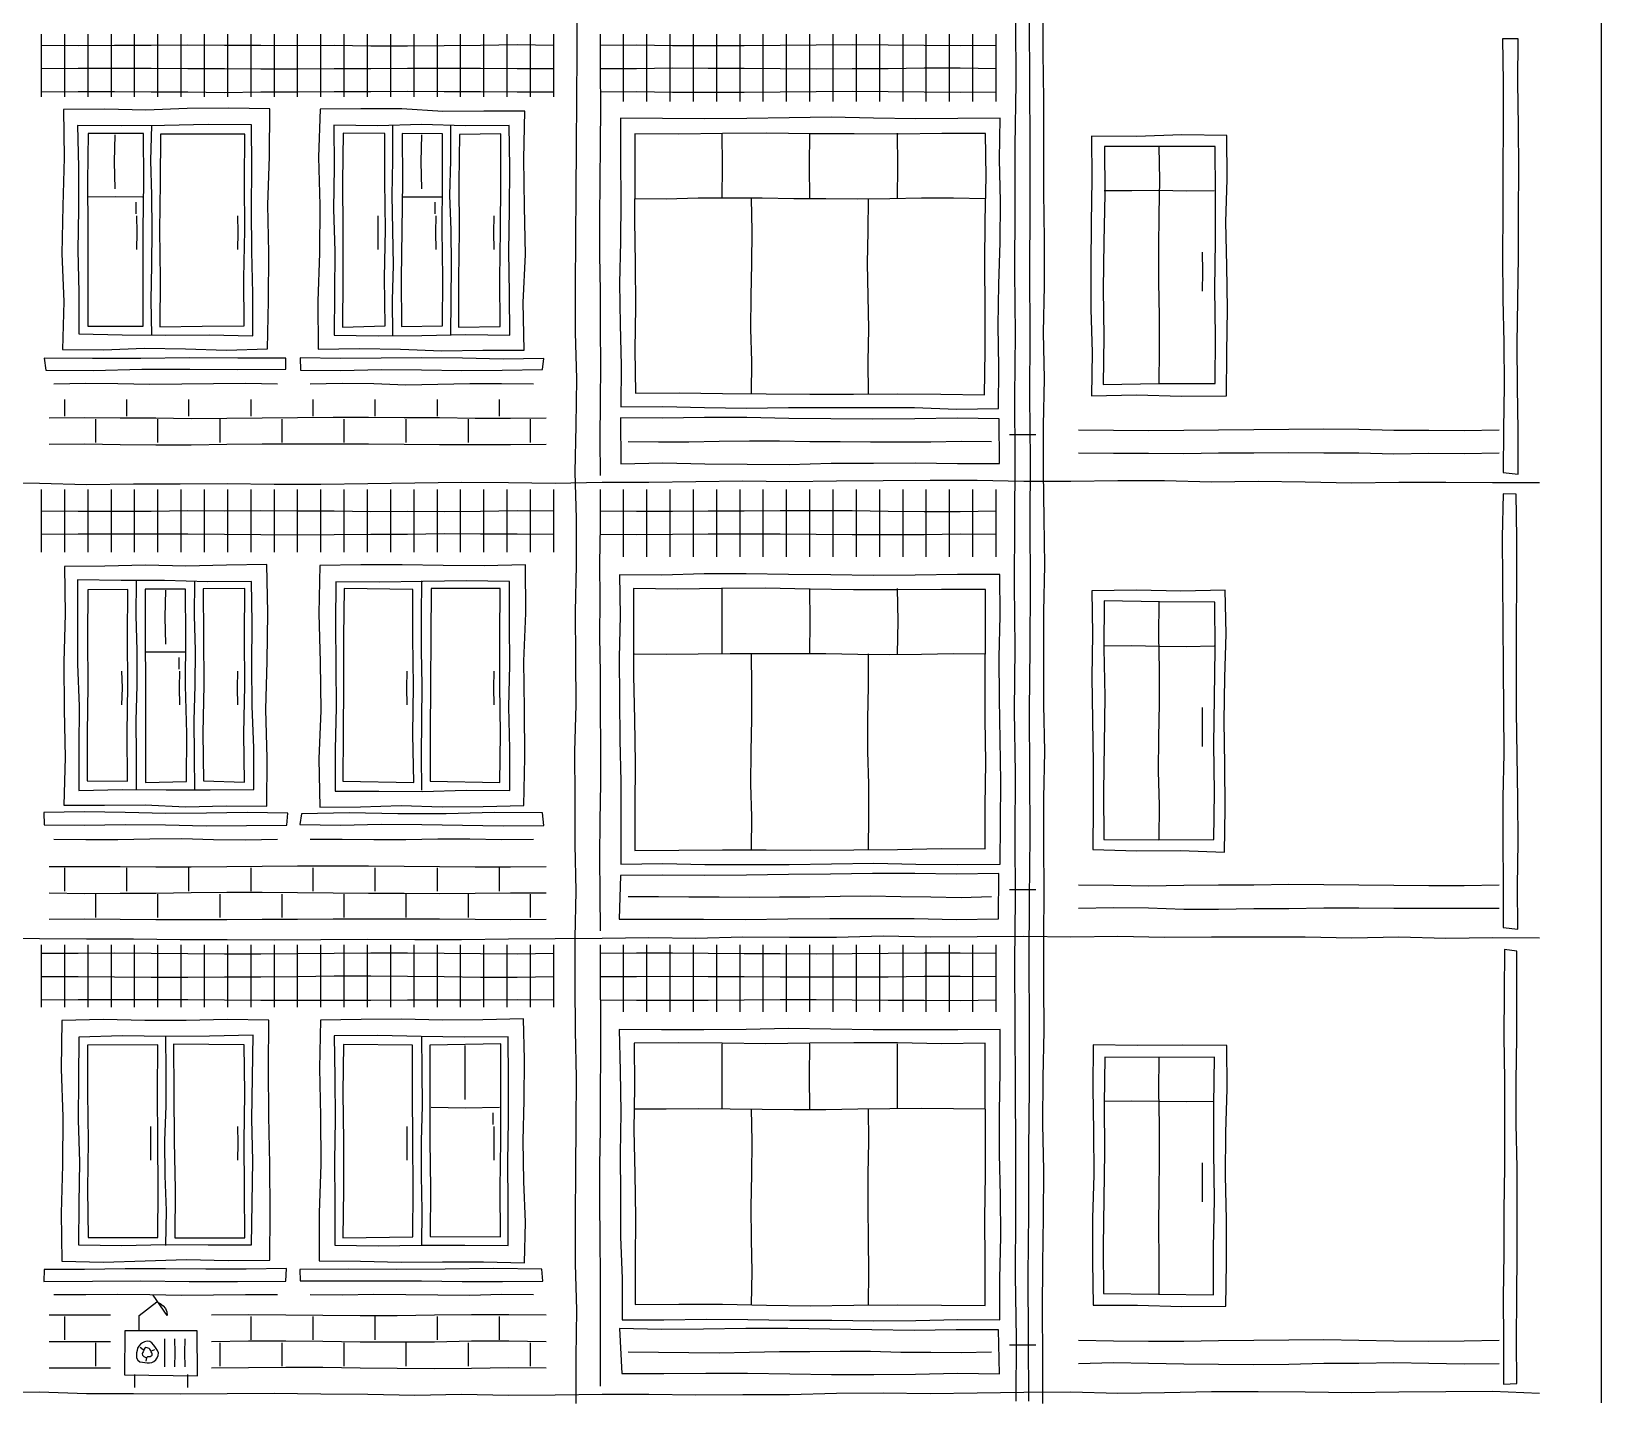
# Model space of a CAD drawing. Header units: millimetres. Extents: x 0 to 345, y 0 to 655.
# Drawn here: x 243.8 to 345, y 501.4 to 589.4 of the extents above; entities that cross this region are included whole.
import ezdxf

# ---------------------------------------------------------------- set-up
doc = ezdxf.new("R2010")
doc.units = ezdxf.units.MM
for name, color, linetype, true_color in [('01_KARKAS', 1, 'Continuous', 0xd62728), ('02_PROYOMY', 5, 'Continuous', 0x1f5fd6), ('03_BALKONY', 3, 'Continuous', 0x2ca02c), ('04_KLADKA', 32, 'Continuous', 0x8c5a2b), ('05_KONDICIONERY', 6, 'Continuous', 0xc512c5), ('06_VODOSTOK', 4, 'Continuous', 0x0f9aa0)]:
    doc.layers.add(name, color=color, linetype=linetype, true_color=true_color)

msp = doc.modelspace()

# ---------------------------------------------------------------- linework, layer by layer
at = {"layer": '01_KARKAS'}
for points in [[(278.94, 501), (278.94, 504), (278.98, 507), (278.9, 510), (278.9, 513), (278.93, 516), (278.95, 519), (278.97, 522), (278.9, 525), (278.87, 528), (278.88, 531), (278.95, 534), (278.88, 537), (278.87, 540), (278.86, 543), (278.94, 546), (278.93, 549), (278.91, 552), (278.96, 555), (278.97, 558), (278.88, 561), (278.95, 564), (278.98, 567), (278.9, 570), (278.91, 573), (278.93, 576), (278.94, 579), (278.97, 582), (278.98, 585), (279, 588), (279, 591)], [(309, 501), (309.01, 504), (308.99, 507), (309, 510), (309.05, 513), (309.07, 516), (309.01, 519), (309.02, 522), (309.09, 525), (309.08, 528), (309.07, 531), (309.1, 534), (309.07, 537), (309.07, 540), (309.13, 543), (309.06, 546), (309.06, 549), (309.07, 552), (309.13, 555), (309.1, 558), (309.05, 561), (309.05, 564), (309.11, 567), (309.04, 570), (309.12, 573), (309.11, 576), (309.07, 579), (309.07, 582), (309.08, 585), (309.03, 588), (309.02, 591)], [(345, 501.04), (345, 504.06), (345, 507.08), (345, 510.09), (345, 513.11), (345, 516.13), (345, 519.15), (345, 522.17), (345, 525.19), (345, 528.21), (345, 531.23), (345, 534.25), (345, 537.26), (345, 540.28), (345, 543.3), (345, 546.32), (345, 549.34), (345, 552.36), (345, 555.38), (345, 558.4), (345, 561.42), (345, 564.43), (345, 567.45), (345, 570.47), (345, 573.49), (345, 576.51), (345, 579.53), (345, 582.55), (345, 585.57), (345, 588.58), (345, 591.6)], [(241.37, 560.31), (244.38, 560.29), (247.4, 560.21), (250.42, 560.24), (253.44, 560.25), (256.46, 560.26), (259.48, 560.23), (262.5, 560.22), (265.52, 560.26), (268.54, 560.31), (271.56, 560.34), (274.58, 560.32), (277.6, 560.28), (280.62, 560.36), (283.63, 560.35), (286.65, 560.4), (289.67, 560.43), (292.69, 560.4), (295.71, 560.44), (298.73, 560.45), (301.75, 560.47), (304.77, 560.47), (307.79, 560.41), (310.81, 560.41), (313.83, 560.45), (316.85, 560.45), (319.87, 560.38), (322.88, 560.42), (325.9, 560.37), (328.92, 560.31), (331.94, 560.36), (334.96, 560.34), (337.98, 560.32), (341, 560.33)], [(241.37, 530.97), (244.38, 530.96), (247.4, 530.94), (250.42, 530.94), (253.44, 530.89), (256.46, 530.88), (259.48, 530.87), (262.5, 530.89), (265.52, 530.92), (268.54, 530.89), (271.56, 530.89), (274.58, 530.94), (277.6, 530.95), (280.62, 530.97), (283.63, 531.02), (286.65, 530.98), (289.67, 531.05), (292.69, 531.04), (295.71, 531.04), (298.73, 531.12), (301.75, 531.07), (304.77, 531.09), (307.79, 531.11), (310.81, 531.06), (313.83, 531.1), (316.85, 531.04), (319.87, 531.06), (322.88, 531.06), (325.9, 531.05), (328.92, 531), (331.94, 531.06), (334.96, 530.98), (337.98, 531.01), (341, 531)], [(241.37, 501.71), (244.38, 501.74), (247.4, 501.64), (250.42, 501.65), (253.44, 501.63), (256.46, 501.65), (259.48, 501.67), (262.5, 501.61), (265.52, 501.6), (268.54, 501.54), (271.56, 501.6), (274.58, 501.54), (277.6, 501.55), (280.62, 501.59), (283.63, 501.59), (286.65, 501.55), (289.67, 501.57), (292.69, 501.57), (295.71, 501.67), (298.73, 501.69), (301.75, 501.65), (304.77, 501.69), (307.79, 501.73), (310.81, 501.75), (313.83, 501.67), (316.85, 501.7), (319.87, 501.77), (322.88, 501.78), (325.9, 501.74), (328.92, 501.71), (331.94, 501.74), (334.96, 501.76), (337.98, 501.79), (341, 501.67)]]:
    msp.add_lwpolyline(points, dxfattribs=at)
at = {"layer": '02_PROYOMY'}
for points in [[(245.92, 584.35), (245.95, 581.25), (245.88, 578.16), (245.82, 575.07), (245.93, 571.98), (245.85, 568.89)], [(259.21, 584.41), (256.55, 584.44), (253.89, 584.43), (251.23, 584.31), (248.58, 584.38), (245.92, 584.35)], [(259.05, 568.93), (259.13, 572.03), (259.14, 575.12), (259.08, 578.22), (259.19, 581.32), (259.21, 584.41)], [(262.45, 584.37), (262.35, 581.28), (262.42, 578.19), (262.4, 575.1), (262.3, 572.01), (262.33, 568.92)], [(275.63, 584.26), (272.99, 584.26), (270.36, 584.23), (267.72, 584.39), (265.08, 584.39), (262.45, 584.37)], [(275.59, 568.85), (275.53, 571.93), (275.68, 575.01), (275.62, 578.09), (275.57, 581.17), (275.63, 584.26)], [(258.03, 583.36), (255.23, 583.39), (252.43, 583.32), (249.63, 583.31), (246.83, 583.32)], [(246.83, 583.32), (246.88, 580.64), (246.88, 577.95), (246.84, 575.27), (246.9, 572.59), (246.9, 569.9)], [(247.5, 582.81), (247.47, 579.71), (247.49, 576.61), (247.49, 573.51), (247.48, 570.41)], [(251.08, 582.82), (247.5, 582.81)], [(249.25, 579.24), (249.21, 580.99), (249.25, 582.73)], [(251.05, 570.39), (251.06, 573.5), (251.05, 576.61), (251.1, 579.72), (251.08, 582.82)], [(251.6, 569.83), (251.56, 572.08), (251.61, 574.33), (251.63, 576.58), (251.61, 578.83), (251.54, 581.08), (251.6, 583.33)], [(252.16, 582.77), (252.14, 579.66), (252.11, 576.56), (252.15, 573.46), (252.12, 570.35)], [(257.59, 582.76), (254.88, 582.76), (252.16, 582.77)], [(257.56, 570.42), (257.53, 573.5), (257.59, 576.59), (257.57, 579.67), (257.59, 582.76)], [(258.12, 569.78), (258.11, 572.5), (258.05, 575.21), (258.03, 577.93), (258.06, 580.65), (258.03, 583.36)], [(263.34, 583.35), (263.36, 580.64), (263.32, 577.94), (263.39, 575.23), (263.37, 572.52), (263.35, 569.81)], [(274.62, 583.33), (271.8, 583.3), (268.98, 583.4), (266.16, 583.31), (263.34, 583.35)], [(263.93, 582.83), (263.88, 579.7), (263.92, 576.58), (263.91, 573.45), (263.89, 570.33)], [(266.62, 582.82), (263.93, 582.83)], [(266.64, 570.42), (266.6, 573.52), (266.65, 576.62), (266.61, 579.72), (266.62, 582.82)], [(267.13, 569.83), (267.12, 572.08), (267.18, 574.33), (267.13, 576.58), (267.08, 578.83), (267.14, 581.08), (267.13, 583.33)], [(267.74, 582.82), (267.75, 579.71), (267.72, 576.59), (267.67, 573.48), (267.69, 570.37)], [(270.33, 582.78), (267.74, 582.82)], [(269, 579.24), (268.96, 580.99), (269, 582.73)], [(270.33, 570.43), (270.36, 573.52), (270.31, 576.61), (270.33, 579.69), (270.33, 582.78)], [(270.87, 569.83), (270.9, 572.08), (270.92, 574.33), (270.88, 576.58), (270.8, 578.83), (270.86, 581.08), (270.87, 583.33)], [(271.43, 582.75), (271.39, 579.65), (271.41, 576.55), (271.36, 573.44), (271.36, 570.34)], [(274.08, 582.78), (271.43, 582.75)], [(274.04, 570.37), (274.03, 573.47), (274.07, 576.57), (274.1, 579.68), (274.08, 582.78)], [(274.67, 569.81), (274.64, 572.51), (274.61, 575.22), (274.65, 577.92), (274.66, 580.62), (274.62, 583.33)], [(247.5, 578.74), (249.25, 578.76), (251, 578.74)], [(267.73, 578.74), (270.27, 578.74)], [(250.6, 577.64), (250.6, 578.39)], [(269.87, 577.64), (269.87, 578.39)], [(250.65, 575.34), (250.67, 576.43), (250.65, 577.51)], [(257.15, 575.34), (257.16, 576.43), (257.15, 577.51)], [(266.18, 575.34), (266.19, 576.43), (266.18, 577.51)], [(269.92, 575.34), (269.9, 576.43), (269.92, 577.51)], [(273.65, 575.34), (273.64, 576.43), (273.65, 577.51)], [(246.9, 569.9), (249.7, 569.85), (252.51, 569.82), (255.31, 569.84), (258.12, 569.78)], [(247.48, 570.41), (251.05, 570.39)], [(252.12, 570.35), (254.84, 570.41), (257.56, 570.42)], [(263.35, 569.81), (266.18, 569.78), (269.01, 569.8), (271.84, 569.86), (274.67, 569.81)], [(263.89, 570.33), (266.64, 570.42)], [(267.69, 570.37), (270.33, 570.43)], [(271.36, 570.34), (274.04, 570.37)], [(245.85, 568.89), (248.49, 568.88), (251.13, 568.99), (253.77, 568.94), (256.41, 568.86), (259.05, 568.93)], [(262.33, 568.92), (264.98, 568.96), (267.63, 568.92), (270.28, 568.81), (272.94, 568.86), (275.59, 568.85)], [(260.25, 568.33), (257.14, 568.34), (254.02, 568.36), (250.9, 568.31), (247.78, 568.31), (244.67, 568.34)], [(244.67, 568.34), (244.77, 567.57)], [(244.77, 567.57), (247.86, 567.54), (250.96, 567.62), (254.05, 567.64), (257.14, 567.6), (260.24, 567.64)], [(260.24, 567.64), (260.25, 568.33)], [(276.86, 568.31), (274.24, 568.28), (271.63, 568.33), (269.01, 568.36), (266.39, 568.34), (263.77, 568.31), (261.16, 568.36)], [(261.16, 568.36), (261.18, 567.56)], [(261.18, 567.56), (263.78, 567.55), (266.38, 567.61), (268.98, 567.59), (271.58, 567.55), (274.18, 567.57), (276.78, 567.6)], [(276.78, 567.6), (276.86, 568.31)], [(245.3, 566.68), (247.36, 566.73), (249.41, 566.7), (251.47, 566.67), (253.53, 566.68), (255.59, 566.7), (257.64, 566.72), (259.7, 566.68)], [(261.8, 566.68), (263.86, 566.72), (265.91, 566.71), (267.97, 566.63), (270.03, 566.66), (272.09, 566.7), (274.14, 566.71), (276.2, 566.68)], [(245.98, 554.92), (246.03, 551.84), (245.93, 548.77), (245.95, 545.69), (246.03, 542.62), (245.94, 539.54)], [(259.02, 555.05), (256.41, 555.01), (253.8, 554.93), (251.2, 555), (248.59, 554.94), (245.98, 554.92)], [(259.01, 539.47), (259.04, 542.58), (258.96, 545.7), (259.04, 548.81), (259.09, 551.93), (259.02, 555.05)], [(262.43, 554.99), (262.37, 551.88), (262.45, 548.76), (262.49, 545.64), (262.37, 542.53), (262.42, 539.41)], [(275.67, 555.02), (273.02, 554.97), (270.38, 554.99), (267.73, 555.03), (265.08, 555.02), (262.43, 554.99)], [(275.58, 539.52), (275.64, 542.62), (275.62, 545.72), (275.58, 548.82), (275.69, 551.92), (275.67, 555.02)], [(246.83, 554.05), (246.82, 551.34), (246.82, 548.63), (246.93, 545.92), (246.9, 543.21), (246.9, 540.49)], [(258.02, 553.95), (255.22, 553.93), (252.43, 554.02), (249.63, 554.02), (246.83, 554.05)], [(247.49, 553.42), (247.46, 550.34), (247.48, 547.26), (247.44, 544.18), (247.44, 541.11)], [(250.06, 553.43), (247.49, 553.42)], [(250.03, 541.08), (250.02, 544.17), (250.07, 547.26), (250.04, 550.34), (250.06, 553.43)], [(250.63, 540.5), (250.61, 542.75), (250.6, 545), (250.66, 547.25), (250.67, 549.5), (250.59, 551.75), (250.63, 554)], [(251.18, 553.45), (251.17, 550.34), (251.2, 547.22), (251.21, 544.11), (251.21, 541)], [(253.78, 553.46), (251.18, 553.45)], [(252.5, 549.91), (252.46, 551.65), (252.5, 553.4)], [(253.84, 541.06), (253.87, 544.16), (253.78, 547.26), (253.8, 550.36), (253.78, 553.46)], [(254.37, 540.5), (254.35, 542.75), (254.33, 545), (254.41, 547.25), (254.42, 549.5), (254.36, 551.75), (254.37, 554)], [(254.92, 553.48), (254.94, 550.38), (254.95, 547.29), (254.9, 544.19), (254.94, 541.1)], [(257.59, 553.5), (254.92, 553.48)], [(257.57, 541.02), (257.53, 544.14), (257.6, 547.26), (257.58, 550.38), (257.59, 553.5)], [(258.18, 540.56), (258.17, 543.23), (258.08, 545.91), (258.06, 548.59), (258.07, 551.27), (258.02, 553.95)], [(263.47, 553.94), (263.44, 551.24), (263.46, 548.54), (263.49, 545.84), (263.41, 543.14), (263.41, 540.44)], [(274.64, 553.95), (271.85, 553.99), (269.06, 553.96), (266.26, 553.9), (263.47, 553.94)], [(264, 553.49), (263.96, 550.39), (263.96, 547.29), (263.94, 544.18), (263.92, 541.08)], [(268.42, 553.44), (264, 553.49)], [(268.48, 541.01), (268.43, 544.11), (268.46, 547.22), (268.42, 550.33), (268.42, 553.44)], [(269, 540.5), (268.99, 542.75), (269.01, 545), (269.03, 547.25), (268.98, 549.5), (268.99, 551.75), (269, 554)], [(269.6, 553.49), (269.59, 550.39), (269.56, 547.29), (269.53, 544.19), (269.53, 541.09)], [(274.04, 553.51), (269.6, 553.49)], [(274.03, 541.01), (274.06, 544.13), (274.03, 547.26), (274.03, 550.38), (274.04, 553.51)], [(274.68, 540.49), (274.68, 543.18), (274.61, 545.88), (274.68, 548.57), (274.65, 551.26), (274.64, 553.95)], [(251.23, 549.41), (253.77, 549.41)], [(253.37, 548.31), (253.37, 549.06)], [(249.68, 546.01), (249.71, 547.1), (249.68, 548.18)], [(253.42, 546.01), (253.38, 547.1), (253.42, 548.18)], [(257.15, 546.01), (257.13, 547.1), (257.15, 548.18)], [(268.05, 546.01), (268.04, 547.1), (268.05, 548.18)], [(273.65, 546.01), (273.64, 547.1), (273.65, 548.18)], [(246.9, 540.49), (249.72, 540.55), (252.54, 540.52), (255.36, 540.54), (258.18, 540.56)], [(247.44, 541.11), (250.03, 541.08)], [(251.21, 541), (253.84, 541.06)], [(254.94, 541.1), (257.57, 541.02)], [(263.41, 540.44), (266.23, 540.45), (269.04, 540.42), (271.86, 540.5), (274.68, 540.49)], [(263.92, 541.08), (268.48, 541.01)], [(269.53, 541.09), (274.03, 541.01)], [(245.94, 539.54), (248.55, 539.55), (251.17, 539.56), (253.78, 539.44), (256.39, 539.51), (259.01, 539.47)], [(262.42, 539.41), (265.05, 539.43), (267.68, 539.53), (270.32, 539.43), (272.95, 539.46), (275.58, 539.52)], [(260.36, 539.03), (257.74, 539.06), (255.12, 539.02), (252.5, 539), (249.88, 539.06), (247.26, 539.11), (244.64, 539.06)], [(244.64, 539.06), (244.67, 538.27)], [(244.67, 538.27), (247.28, 538.26), (249.88, 538.29), (252.49, 538.27), (255.1, 538.21), (257.7, 538.23), (260.31, 538.25)], [(260.31, 538.25), (260.36, 539.03)], [(261.25, 538.99), (261.15, 538.3)], [(261.15, 538.3), (263.77, 538.25), (266.39, 538.31), (269, 538.3), (271.62, 538.25), (274.23, 538.21), (276.85, 538.23)], [(276.77, 539.05), (273.67, 539.08), (270.56, 538.99), (267.46, 538.99), (264.35, 539.04), (261.25, 538.99)], [(276.85, 538.23), (276.77, 539.05)], [(245.3, 537.35), (247.36, 537.34), (249.41, 537.33), (251.47, 537.38), (253.53, 537.4), (255.59, 537.33), (257.64, 537.31), (259.7, 537.35)], [(261.8, 537.35), (263.86, 537.36), (265.91, 537.32), (267.97, 537.34), (270.03, 537.37), (272.09, 537.38), (274.14, 537.34), (276.2, 537.35)], [(245.82, 525.66), (245.77, 522.56), (245.88, 519.46), (245.85, 516.36), (245.76, 513.26), (245.82, 510.16)], [(259.14, 525.69), (256.47, 525.74), (253.81, 525.67), (251.15, 525.67), (248.49, 525.73), (245.82, 525.66)], [(259.2, 510.24), (259.23, 513.33), (259.21, 516.42), (259.14, 519.51), (259.12, 522.6), (259.14, 525.69)], [(262.48, 525.7), (262.41, 522.6), (262.47, 519.5), (262.49, 516.39), (262.39, 513.29), (262.39, 510.19)], [(275.55, 525.77), (272.94, 525.72), (270.32, 525.69), (267.71, 525.75), (265.1, 525.73), (262.48, 525.7)], [(275.62, 510.06), (275.68, 512.68), (275.58, 515.3), (275.52, 517.91), (275.59, 520.53), (275.61, 523.15), (275.55, 525.77)], [(246.9, 524.59), (246.88, 521.92), (246.86, 519.24), (246.95, 516.56), (246.91, 513.89), (246.89, 511.21)], [(258.13, 524.73), (255.33, 524.67), (252.52, 524.64), (249.71, 524.68), (246.9, 524.59)], [(247.47, 524.09), (247.47, 520.99), (247.51, 517.9), (247.46, 514.8), (247.5, 511.7)], [(251.99, 524.11), (247.47, 524.09)], [(252, 511.7), (252.01, 514.8), (251.99, 517.91), (251.98, 521.01), (251.99, 524.11)], [(252.5, 511.17), (252.55, 513.42), (252.47, 515.67), (252.45, 517.92), (252.53, 520.17), (252.53, 522.42), (252.5, 524.67)], [(257.56, 524.1), (253, 524.14)], [(253, 524.14), (253.02, 521.02), (253.05, 517.9), (253.11, 514.79), (253.1, 511.67)], [(257.59, 511.66), (257.57, 514.77), (257.55, 517.88), (257.6, 520.99), (257.56, 524.1)], [(258.03, 511.21), (258.07, 513.92), (258.12, 516.62), (258.04, 519.32), (258.1, 522.03), (258.13, 524.73)], [(274.56, 524.62), (271.76, 524.6), (268.96, 524.65), (266.16, 524.71), (263.36, 524.69)], [(263.36, 524.69), (263.4, 521.99), (263.42, 519.29), (263.37, 516.6), (263.4, 513.9), (263.4, 511.2)], [(263.96, 524.13), (263.92, 521.02), (263.96, 517.9), (263.95, 514.78), (263.92, 511.67)], [(268.41, 524.08), (263.96, 524.13)], [(268.42, 511.73), (268.45, 514.82), (268.43, 517.91), (268.4, 521), (268.41, 524.08)], [(269, 511.17), (269.03, 513.42), (268.97, 515.67), (268.98, 517.92), (269.04, 520.17), (269.02, 522.42), (269, 524.67)], [(274.08, 524.17), (269.51, 524.09)], [(269.51, 524.09), (269.52, 521), (269.51, 517.92), (269.57, 514.84), (269.54, 511.76)], [(271.8, 520.58), (271.79, 522.32), (271.8, 524.07)], [(274.06, 511.73), (274.04, 514.84), (274.09, 517.95), (274.09, 521.06), (274.08, 524.17)], [(274.57, 511.18), (274.56, 513.87), (274.54, 516.55), (274.58, 519.24), (274.58, 521.93), (274.56, 524.62)], [(269.6, 520.08), (271.8, 520.04), (274, 520.08)], [(273.6, 518.98), (273.6, 519.73)], [(251.55, 516.68), (251.55, 517.76), (251.55, 518.85)], [(257.15, 516.68), (257.18, 517.76), (257.15, 518.85)], [(268.05, 516.68), (268.06, 517.76), (268.05, 518.85)], [(273.65, 516.68), (273.66, 517.76), (273.65, 518.85)], [(246.89, 511.21), (249.67, 511.18), (252.46, 511.24), (255.24, 511.22), (258.03, 511.21)], [(247.5, 511.7), (252, 511.7)], [(253.1, 511.67), (257.59, 511.66)], [(263.4, 511.2), (266.19, 511.16), (268.99, 511.2), (271.78, 511.19), (274.57, 511.18)], [(263.92, 511.67), (268.42, 511.73)], [(269.54, 511.76), (274.06, 511.73)], [(245.82, 510.16), (248.5, 510.11), (251.18, 510.19), (253.85, 510.28), (256.53, 510.2), (259.2, 510.24)], [(262.39, 510.19), (265.04, 510.17), (267.68, 510.11), (270.33, 510.12), (272.98, 510.13), (275.62, 510.06)], [(244.67, 509.64), (244.66, 508.85)], [(244.66, 508.85), (247.78, 508.87), (250.89, 508.9), (254.01, 508.86), (257.12, 508.86), (260.23, 508.88)], [(260.28, 509.69), (257.68, 509.65), (255.08, 509.66), (252.48, 509.68), (249.88, 509.67), (247.27, 509.63), (244.67, 509.64)], [(260.23, 508.88), (260.28, 509.69)], [(276.74, 509.66), (273.62, 509.7), (270.5, 509.65), (267.39, 509.62), (264.27, 509.65), (261.15, 509.63)], [(261.15, 509.63), (261.17, 508.91)], [(261.17, 508.91), (263.78, 508.9), (266.38, 508.91), (268.98, 508.9), (271.59, 508.85), (274.19, 508.86), (276.8, 508.87)], [(276.8, 508.87), (276.74, 509.66)], [(245.3, 508.02), (247.36, 508.03), (249.41, 508.05), (251.47, 508.02), (253.53, 507.98), (255.59, 507.99), (257.64, 508.02), (259.7, 508.02)], [(261.8, 508.02), (263.86, 508), (265.91, 508.05), (267.97, 508.03), (270.03, 508), (272.09, 507.98), (274.14, 508.04), (276.2, 508.02)]]:
    msp.add_lwpolyline(points, dxfattribs=at)
at = {"layer": '03_BALKONY'}
for points in [[(338.62, 588.9), (338.65, 586.11), (338.65, 583.31), (338.64, 580.52), (338.63, 577.73), (338.61, 574.93), (338.64, 572.14), (338.7, 569.35), (338.72, 566.55), (338.68, 563.76), (338.67, 560.97)], [(339.63, 588.9), (338.62, 588.9)], [(339.62, 560.87), (339.63, 563.67), (339.59, 566.47), (339.57, 569.28), (339.61, 572.08), (339.65, 574.88), (339.65, 577.69), (339.66, 580.49), (339.64, 583.29), (339.6, 586.1), (339.63, 588.9)], [(281.79, 583.8), (281.79, 581.14), (281.83, 578.48), (281.79, 575.83), (281.73, 573.17), (281.77, 570.51), (281.84, 567.86), (281.81, 565.2)], [(306.25, 583.8), (303.54, 583.77), (300.82, 583.75), (298.1, 583.8), (295.38, 583.86), (292.66, 583.83), (289.94, 583.77), (287.23, 583.75), (284.51, 583.77), (281.79, 583.8)], [(306.15, 565.09), (306.18, 567.76), (306.13, 570.44), (306.18, 573.11), (306.25, 575.78), (306.27, 578.45), (306.22, 581.13), (306.25, 583.8)], [(282.73, 582.78), (282.73, 580), (282.7, 577.22), (282.75, 574.43), (282.76, 571.65), (282.73, 568.87), (282.76, 566.09)], [(305.32, 582.81), (302.5, 582.82), (299.68, 582.77), (296.85, 582.79), (294.03, 582.78), (291.2, 582.83), (288.38, 582.82), (285.56, 582.76), (282.73, 582.78)], [(288.35, 578.63), (288.37, 580.73), (288.35, 582.83)], [(294, 578.63), (293.98, 580.73), (294, 582.83)], [(299.65, 578.63), (299.66, 580.73), (299.65, 582.83)], [(305.24, 565.98), (305.28, 568.78), (305.3, 571.59), (305.26, 574.39), (305.28, 577.2), (305.35, 580.01), (305.32, 582.81)], [(312.13, 582.63), (312.16, 579.85), (312.12, 577.06), (312.1, 574.28), (312.1, 571.49), (312.19, 568.71), (312.13, 565.92)], [(320.86, 582.68), (317.95, 582.72), (315.04, 582.61), (312.13, 582.63)], [(320.83, 565.91), (320.86, 568.7), (320.9, 571.5), (320.85, 574.29), (320.79, 577.09), (320.88, 579.88), (320.86, 582.68)], [(312.98, 581.97), (313, 578.9), (312.94, 575.84), (312.9, 572.78), (312.93, 569.71), (312.89, 566.65)], [(320.1, 581.97), (316.54, 581.98), (312.98, 581.97)], [(316.5, 566.68), (316.52, 568.87), (316.51, 571.05), (316.48, 573.24), (316.48, 575.43), (316.5, 577.61), (316.54, 579.8), (316.5, 581.98)], [(320.1, 566.71), (320.12, 569.76), (320.08, 572.81), (320.12, 575.87), (320.12, 578.92), (320.1, 581.97)], [(282.7, 578.63), (284.75, 578.61), (286.81, 578.67), (288.86, 578.67), (290.92, 578.67), (292.97, 578.62), (295.03, 578.62), (297.08, 578.6), (299.14, 578.62), (301.19, 578.66), (303.25, 578.67), (305.3, 578.63)], [(290.23, 566.03), (290.25, 568.13), (290.2, 570.23), (290.21, 572.33), (290.26, 574.43), (290.27, 576.53), (290.23, 578.63)], [(297.77, 566.03), (297.76, 568.13), (297.8, 570.23), (297.76, 572.33), (297.72, 574.43), (297.76, 576.53), (297.77, 578.63)], [(312.95, 579.13), (314.73, 579.14), (316.5, 579.17), (318.27, 579.12), (320.05, 579.13)], [(319.3, 572.65), (319.31, 573.91), (319.3, 575.17)], [(312.89, 566.65), (316.49, 566.71), (320.1, 566.71)], [(282.76, 566.09), (285.57, 566.1), (288.38, 566.06), (291.19, 566.04), (294, 566.02), (296.81, 566.02), (299.62, 566.03), (302.43, 566.01), (305.24, 565.98)], [(312.13, 565.92), (315.03, 565.97), (317.93, 565.89), (320.83, 565.91)], [(306.2, 564.43), (303.48, 564.48), (300.77, 564.43), (298.06, 564.41), (295.35, 564.42), (292.64, 564.45), (289.93, 564.52), (287.22, 564.52), (284.51, 564.48), (281.8, 564.5)], [(281.8, 564.5), (281.82, 561.54)], [(281.81, 565.2), (284.52, 565.22), (287.22, 565.16), (289.92, 565.12), (292.63, 565.15), (295.33, 565.15), (298.04, 565.17), (300.74, 565.15), (303.45, 565.05), (306.15, 565.09)], [(306.22, 561.56), (306.2, 564.43)], [(311.3, 563.73), (313.56, 563.71), (315.82, 563.67), (318.08, 563.7), (320.33, 563.73), (322.59, 563.74), (324.85, 563.77), (327.11, 563.78), (329.37, 563.76), (331.62, 563.71), (333.88, 563.71), (336.14, 563.67), (338.4, 563.73)], [(282.3, 562.98), (284.25, 562.95), (286.2, 562.95), (288.15, 562.99), (290.1, 563.01), (292.05, 563.01), (294, 562.98), (295.95, 562.98), (297.9, 562.95), (299.85, 562.94), (301.8, 562.95), (303.75, 563), (305.7, 562.98)], [(281.82, 561.54), (284.53, 561.59), (287.24, 561.53), (289.95, 561.52), (292.67, 561.49), (295.38, 561.58), (298.09, 561.58), (300.8, 561.6), (303.51, 561.56), (306.22, 561.56)], [(311.3, 562.23), (313.56, 562.22), (315.82, 562.21), (318.08, 562.19), (320.33, 562.25), (322.59, 562.25), (324.85, 562.26), (327.11, 562.25), (329.37, 562.25), (331.62, 562.18), (333.88, 562.21), (336.14, 562.19), (338.4, 562.23)], [(338.67, 560.97), (339.62, 560.87)], [(338.65, 559.6), (338.6, 556.81), (338.62, 554.01), (338.64, 551.22), (338.67, 548.43), (338.69, 545.63), (338.7, 542.84), (338.64, 540.05), (338.64, 537.25), (338.66, 534.46), (338.67, 531.67)], [(339.49, 559.57), (338.65, 559.6)], [(339.6, 531.55), (339.58, 534.35), (339.63, 537.16), (339.61, 539.96), (339.57, 542.76), (339.52, 545.56), (339.51, 548.36), (339.51, 551.16), (339.55, 553.96), (339.54, 556.76), (339.49, 559.57)], [(281.74, 554.39), (281.77, 551.73), (281.72, 549.06), (281.73, 546.4), (281.75, 543.74), (281.82, 541.07), (281.81, 538.41), (281.81, 535.75)], [(306.23, 554.4), (303.51, 554.4), (300.79, 554.36), (298.07, 554.33), (295.35, 554.38), (292.62, 554.4), (289.9, 554.44), (287.18, 554.44), (284.46, 554.35), (281.74, 554.39)], [(306.25, 535.74), (306.28, 538.41), (306.29, 541.07), (306.25, 543.74), (306.22, 546.4), (306.19, 549.07), (306.25, 551.73), (306.23, 554.4)], [(282.64, 553.49), (282.64, 550.68), (282.63, 547.87), (282.71, 545.06), (282.74, 542.25), (282.72, 539.44), (282.73, 536.63)], [(305.31, 553.43), (302.47, 553.44), (299.64, 553.42), (296.81, 553.42), (293.97, 553.45), (291.14, 553.52), (288.31, 553.5), (285.47, 553.46), (282.64, 553.49)], [(288.35, 549.3), (288.35, 551.4), (288.35, 553.5)], [(294, 549.3), (294.02, 551.4), (294, 553.5)], [(299.65, 549.3), (299.68, 551.4), (299.65, 553.5)], [(305.3, 536.73), (305.29, 539.51), (305.33, 542.3), (305.28, 545.08), (305.28, 547.87), (305.32, 550.65), (305.31, 553.43)], [(312.17, 553.34), (312.2, 550.56), (312.16, 547.79), (312.2, 545.01), (312.24, 542.24), (312.24, 539.46), (312.23, 536.68)], [(320.75, 553.39), (317.89, 553.32), (315.03, 553.39), (312.17, 553.34)], [(320.7, 536.52), (320.76, 539.33), (320.73, 542.14), (320.69, 544.95), (320.74, 547.77), (320.81, 550.58), (320.75, 553.39)], [(312.96, 552.71), (312.93, 549.63), (313, 546.55), (312.96, 543.47), (312.92, 540.4), (312.94, 537.32)], [(320.09, 552.61), (316.53, 552.64), (312.96, 552.71)], [(316.5, 537.35), (316.51, 539.54), (316.46, 541.72), (316.48, 543.91), (316.53, 546.09), (316.52, 548.28), (316.48, 550.46), (316.5, 552.65)], [(320.03, 537.33), (320.06, 540.39), (320.03, 543.44), (320.07, 546.5), (320.1, 549.56), (320.09, 552.61)], [(282.7, 549.3), (284.75, 549.28), (286.81, 549.3), (288.86, 549.31), (290.92, 549.32), (292.97, 549.31), (295.03, 549.31), (297.08, 549.28), (299.14, 549.25), (301.19, 549.28), (303.25, 549.32), (305.3, 549.3)], [(290.23, 536.7), (290.25, 538.8), (290.19, 540.9), (290.22, 543), (290.26, 545.1), (290.26, 547.2), (290.23, 549.3)], [(297.77, 536.7), (297.8, 538.8), (297.79, 540.9), (297.73, 543), (297.74, 545.1), (297.78, 547.2), (297.77, 549.3)], [(312.95, 549.8), (314.73, 549.83), (316.5, 549.78), (318.27, 549.76), (320.05, 549.8)], [(319.3, 543.32), (319.3, 544.58), (319.3, 545.84)], [(312.94, 537.32), (316.48, 537.3), (320.03, 537.33)], [(282.73, 536.63), (285.55, 536.64), (288.37, 536.67), (291.19, 536.67), (294.01, 536.65), (296.83, 536.66), (299.65, 536.69), (302.47, 536.76), (305.3, 536.73)], [(312.23, 536.68), (315.05, 536.6), (317.88, 536.62), (320.7, 536.52)], [(306.16, 535.13), (303.45, 535.09), (300.75, 535.13), (298.04, 535.14), (295.33, 535.1), (292.62, 535.07), (289.91, 535.03), (287.21, 535.01), (284.5, 535.04), (281.79, 535.02)], [(281.81, 535.75), (284.52, 535.78), (287.24, 535.71), (289.96, 535.72), (292.67, 535.73), (295.39, 535.76), (298.11, 535.81), (300.82, 535.75), (303.54, 535.72), (306.25, 535.74)], [(306.14, 532.23), (306.16, 535.13)], [(281.79, 535.02), (281.71, 532.19)], [(311.3, 534.4), (313.56, 534.38), (315.82, 534.34), (318.08, 534.38), (320.33, 534.42), (322.59, 534.42), (324.85, 534.45), (327.11, 534.43), (329.37, 534.41), (331.62, 534.39), (333.88, 534.37), (336.14, 534.37), (338.4, 534.4)], [(282.3, 533.65), (284.25, 533.66), (286.2, 533.63), (288.15, 533.63), (290.1, 533.61), (292.05, 533.63), (294, 533.64), (295.95, 533.67), (297.9, 533.7), (299.85, 533.66), (301.8, 533.63), (303.75, 533.6), (305.7, 533.65)], [(281.71, 532.19), (284.43, 532.2), (287.14, 532.19), (289.85, 532.18), (292.57, 532.21), (295.28, 532.25), (297.99, 532.24), (300.71, 532.25), (303.42, 532.17), (306.14, 532.23)], [(311.3, 532.9), (313.56, 532.96), (315.82, 532.92), (318.08, 532.85), (320.33, 532.84), (322.59, 532.88), (324.85, 532.89), (327.11, 532.92), (329.37, 532.93), (331.62, 532.91), (333.88, 532.91), (336.14, 532.9), (338.4, 532.9)], [(338.67, 531.67), (339.6, 531.55)], [(338.75, 530.25), (338.72, 527.45), (338.71, 524.65), (338.74, 521.85), (338.74, 519.05), (338.74, 516.25), (338.71, 513.45), (338.7, 510.65), (338.66, 507.84), (338.68, 505.04), (338.69, 502.24)], [(339.54, 530.14), (338.75, 530.25)], [(339.54, 502.28), (339.52, 505.07), (339.55, 507.86), (339.56, 510.64), (339.57, 513.43), (339.56, 516.21), (339.5, 519), (339.5, 521.78), (339.53, 524.57), (339.55, 527.35), (339.54, 530.14)], [(306.25, 525.09), (303.53, 525.06), (300.8, 525.06), (298.07, 525.08), (295.35, 525.11), (292.62, 525.16), (289.89, 525.09), (287.17, 525.08), (284.44, 525.07), (281.71, 525.1)], [(281.71, 525.1), (281.77, 522.43), (281.81, 519.75), (281.77, 517.08), (281.8, 514.4), (281.8, 511.73), (281.91, 509.05), (281.9, 506.38)], [(306.23, 506.38), (306.24, 509.05), (306.29, 511.73), (306.28, 514.4), (306.22, 517.07), (306.22, 519.75), (306.26, 522.42), (306.25, 525.09)], [(282.69, 524.22), (282.71, 521.41), (282.66, 518.61), (282.73, 515.8), (282.76, 512.99), (282.75, 510.19), (282.74, 507.38)], [(305.3, 524.2), (302.47, 524.17), (299.64, 524.24), (296.82, 524.23), (293.99, 524.21), (291.17, 524.16), (288.34, 524.2), (285.51, 524.24), (282.69, 524.22)], [(288.35, 519.97), (288.34, 522.07), (288.35, 524.17)], [(294, 519.97), (293.98, 522.07), (294, 524.17)], [(299.65, 519.97), (299.65, 522.07), (299.65, 524.17)], [(305.29, 507.31), (305.28, 510.12), (305.27, 512.94), (305.32, 515.75), (305.32, 518.57), (305.29, 521.38), (305.3, 524.2)], [(312.24, 524.11), (312.22, 521.31), (312.27, 518.52), (312.29, 515.72), (312.2, 512.93), (312.2, 510.13), (312.25, 507.33)], [(320.86, 524.05), (317.98, 524.09), (315.11, 524.07), (312.24, 524.11)], [(320.8, 507.27), (320.83, 510.07), (320.84, 512.86), (320.78, 515.66), (320.79, 518.46), (320.88, 521.26), (320.86, 524.05)], [(312.99, 523.31), (312.96, 520.27), (312.97, 517.22), (312.94, 514.18), (312.9, 511.13), (312.91, 508.09)], [(320.07, 523.3), (316.53, 523.28), (312.99, 523.31)], [(316.5, 508.02), (316.49, 510.2), (316.48, 512.39), (316.49, 514.57), (316.53, 516.76), (316.51, 518.95), (316.48, 521.13), (316.5, 523.32)], [(320, 507.99), (320.01, 511.05), (320.07, 514.12), (320.03, 517.18), (320.03, 520.24), (320.07, 523.3)], [(282.7, 519.97), (284.75, 519.99), (286.81, 520.01), (288.86, 519.99), (290.92, 519.95), (292.97, 519.93), (295.03, 519.94), (297.08, 519.98), (299.14, 520), (301.19, 520.02), (303.25, 520.01), (305.3, 519.97)], [(290.23, 507.37), (290.28, 509.47), (290.24, 511.57), (290.21, 513.67), (290.25, 515.77), (290.29, 517.87), (290.23, 519.97)], [(297.77, 507.37), (297.79, 509.47), (297.77, 511.57), (297.76, 513.67), (297.76, 515.77), (297.79, 517.87), (297.77, 519.97)], [(312.95, 520.47), (314.73, 520.49), (316.5, 520.47), (318.27, 520.46), (320.05, 520.47)], [(319.3, 513.99), (319.29, 515.25), (319.3, 516.51)], [(312.91, 508.09), (316.45, 508.05), (320, 507.99)], [(282.74, 507.38), (285.56, 507.4), (288.38, 507.39), (291.2, 507.33), (294.02, 507.3), (296.83, 507.34), (299.65, 507.36), (302.47, 507.33), (305.29, 507.31)], [(312.25, 507.33), (315.1, 507.34), (317.95, 507.25), (320.8, 507.27)], [(306.14, 505.74), (303.42, 505.74), (300.71, 505.71), (298, 505.74), (295.29, 505.79), (292.58, 505.82), (289.87, 505.82), (287.15, 505.79), (284.44, 505.77), (281.73, 505.82)], [(281.73, 505.82), (281.88, 502.94)], [(281.9, 506.38), (284.6, 506.38), (287.31, 506.43), (290.01, 506.41), (292.71, 506.37), (295.42, 506.36), (298.12, 506.33), (300.82, 506.35), (303.53, 506.4), (306.23, 506.38)], [(306.22, 502.9), (306.14, 505.74)], [(311.3, 505.07), (313.56, 505.04), (315.82, 505.02), (318.08, 505.02), (320.33, 505.06), (322.59, 505.07), (324.85, 505.09), (327.11, 505.13), (329.37, 505.07), (331.62, 505.03), (333.88, 505.02), (336.14, 505.04), (338.4, 505.07)], [(282.3, 504.32), (284.25, 504.3), (286.2, 504.29), (288.15, 504.27), (290.1, 504.3), (292.05, 504.34), (294, 504.34), (295.95, 504.36), (297.9, 504.36), (299.85, 504.31), (301.8, 504.3), (303.75, 504.29), (305.7, 504.32)], [(281.88, 502.94), (284.59, 502.94), (287.29, 502.96), (289.99, 502.96), (292.7, 502.9), (295.4, 502.87), (298.11, 502.86), (300.81, 502.88), (303.51, 502.95), (306.22, 502.9)], [(311.3, 503.57), (313.56, 503.63), (315.82, 503.59), (318.08, 503.55), (320.33, 503.53), (322.59, 503.5), (324.85, 503.54), (327.11, 503.59), (329.37, 503.59), (331.62, 503.63), (333.88, 503.6), (336.14, 503.55), (338.4, 503.57)], [(338.69, 502.24), (339.54, 502.28)]]:
    msp.add_lwpolyline(points, dxfattribs=at)
at = {"layer": '04_KLADKA'}
for points in [[(244.5, 585.18), (244.5, 589.22)], [(246, 585.18), (246, 589.22)], [(247.5, 585.18), (247.5, 589.22)], [(249, 585.18), (249, 589.22)], [(250.5, 585.18), (250.5, 589.22)], [(252, 585.18), (252, 589.22)], [(253.5, 585.18), (253.5, 589.22)], [(255, 585.18), (255, 589.22)], [(256.5, 585.18), (256.5, 589.22)], [(258, 585.18), (258, 589.22)], [(259.5, 585.18), (259.5, 589.22)], [(261, 585.18), (261, 589.22)], [(262.5, 585.18), (262.5, 589.22)], [(264, 585.18), (264, 589.22)], [(265.5, 585.18), (265.5, 589.22)], [(267, 585.18), (267, 589.22)], [(268.5, 585.18), (268.5, 589.22)], [(270, 585.18), (270, 589.22)], [(271.5, 585.18), (271.5, 589.22)], [(273, 585.18), (273, 589.22)], [(274.5, 585.18), (274.5, 589.22)], [(276, 585.18), (276, 589.22)], [(277.5, 585.18), (277.5, 589.22)], [(280.5, 560.78), (280.49, 563.15), (280.51, 565.52), (280.53, 567.89), (280.5, 570.26), (280.5, 572.63), (280.47, 575), (280.46, 577.37), (280.48, 579.74), (280.5, 582.11), (280.54, 584.48), (280.52, 586.85), (280.5, 589.22)], [(282, 584.88), (282, 589.22)], [(283.5, 584.88), (283.5, 589.22)], [(285, 584.88), (285, 589.22)], [(286.5, 584.88), (286.5, 589.22)], [(288, 584.88), (288, 589.22)], [(289.5, 584.88), (289.5, 589.22)], [(291, 584.88), (291, 589.22)], [(292.5, 584.88), (292.5, 589.22)], [(294, 584.88), (294, 589.22)], [(295.5, 584.88), (295.5, 589.22)], [(297, 584.88), (297, 589.22)], [(298.5, 584.88), (298.5, 589.22)], [(300, 584.88), (300, 589.22)], [(301.5, 584.88), (301.5, 589.22)], [(303, 584.88), (303, 589.22)], [(304.5, 584.88), (304.5, 589.22)], [(306, 584.88), (306, 589.22)], [(244.5, 588.5), (246.86, 588.49), (249.21, 588.5), (251.57, 588.5), (253.93, 588.53), (256.29, 588.51), (258.64, 588.51), (261, 588.49), (263.36, 588.5), (265.71, 588.46), (268.07, 588.46), (270.43, 588.48), (272.79, 588.51), (275.14, 588.54), (277.5, 588.5)], [(280.5, 588.5), (282.82, 588.52), (285.14, 588.48), (287.45, 588.48), (289.77, 588.47), (292.09, 588.5), (294.41, 588.52), (296.73, 588.54), (299.05, 588.53), (301.36, 588.5), (303.68, 588.48), (306, 588.5)], [(244.5, 587), (246.86, 587.03), (249.21, 587.02), (251.57, 587.02), (253.93, 586.99), (256.29, 586.99), (258.64, 586.98), (261, 586.98), (263.36, 586.99), (265.71, 587), (268.07, 587.02), (270.43, 587.03), (272.79, 587.01), (275.14, 586.99), (277.5, 587)], [(280.5, 587), (282.82, 587), (285.14, 587.04), (287.45, 587.01), (289.77, 587.01), (292.09, 586.99), (294.41, 586.97), (296.73, 587), (299.05, 586.99), (301.36, 587.04), (303.68, 587.04), (306, 587)], [(244.5, 585.5), (246.86, 585.52), (249.21, 585.51), (251.57, 585.49), (253.93, 585.49), (256.29, 585.46), (258.64, 585.49), (261, 585.5), (263.36, 585.51), (265.71, 585.52), (268.07, 585.54), (270.43, 585.51), (272.79, 585.52), (275.14, 585.49), (277.5, 585.5)], [(280.5, 585.5), (282.82, 585.52), (285.14, 585.48), (287.45, 585.48), (289.77, 585.47), (292.09, 585.49), (294.41, 585.51), (296.73, 585.53), (299.05, 585.51), (301.36, 585.49), (303.68, 585.48), (306, 585.5)], [(246, 564.6), (246, 565.68)], [(250, 564.6), (250, 565.68)], [(254, 564.6), (254, 565.68)], [(258, 564.6), (258, 565.68)], [(262, 564.6), (262, 565.68)], [(266, 564.6), (266, 565.68)], [(270, 564.6), (270, 565.68)], [(274, 564.6), (274, 565.68)], [(245, 564.5), (247.29, 564.51), (249.57, 564.5), (251.86, 564.49), (254.14, 564.46), (256.43, 564.48), (258.71, 564.49), (261, 564.52), (263.29, 564.53), (265.57, 564.54), (267.86, 564.51), (270.14, 564.52), (272.43, 564.47), (274.71, 564.48), (277, 564.5)], [(248, 562.9), (248, 564.4)], [(252, 562.9), (252, 564.4)], [(256, 562.9), (256, 564.4)], [(260, 562.9), (260, 564.4)], [(264, 562.9), (264, 564.4)], [(268, 562.9), (268, 564.4)], [(272, 562.9), (272, 564.4)], [(276, 562.9), (276, 564.4)], [(245, 562.8), (247.29, 562.81), (249.57, 562.78), (251.86, 562.76), (254.14, 562.76), (256.43, 562.8), (258.71, 562.82), (261, 562.82), (263.29, 562.83), (265.57, 562.81), (267.86, 562.8), (270.14, 562.77), (272.43, 562.78), (274.71, 562.78), (277, 562.8)], [(244.5, 555.85), (244.5, 559.88)], [(246, 555.85), (246, 559.88)], [(247.5, 555.85), (247.5, 559.88)], [(249, 555.85), (249, 559.88)], [(250.5, 555.85), (250.5, 559.88)], [(252, 555.85), (252, 559.88)], [(253.5, 555.85), (253.5, 559.88)], [(255, 555.85), (255, 559.88)], [(256.5, 555.85), (256.5, 559.88)], [(258, 555.85), (258, 559.88)], [(259.5, 555.85), (259.5, 559.88)], [(261, 555.85), (261, 559.88)], [(262.5, 555.85), (262.5, 559.88)], [(264, 555.85), (264, 559.88)], [(265.5, 555.85), (265.5, 559.88)], [(267, 555.85), (267, 559.88)], [(268.5, 555.85), (268.5, 559.88)], [(270, 555.85), (270, 559.88)], [(271.5, 555.85), (271.5, 559.88)], [(273, 555.85), (273, 559.88)], [(274.5, 555.85), (274.5, 559.88)], [(276, 555.85), (276, 559.88)], [(277.5, 555.85), (277.5, 559.88)], [(280.5, 531.45), (280.48, 533.82), (280.47, 536.19), (280.49, 538.56), (280.53, 540.93), (280.53, 543.3), (280.51, 545.67), (280.5, 548.04), (280.47, 550.41), (280.48, 552.77), (280.47, 555.14), (280.5, 557.51), (280.5, 559.88)], [(282, 555.55), (282, 559.88)], [(283.5, 555.55), (283.5, 559.88)], [(285, 555.55), (285, 559.88)], [(286.5, 555.55), (286.5, 559.88)], [(288, 555.55), (288, 559.88)], [(289.5, 555.55), (289.5, 559.88)], [(291, 555.55), (291, 559.88)], [(292.5, 555.55), (292.5, 559.88)], [(294, 555.55), (294, 559.88)], [(295.5, 555.55), (295.5, 559.88)], [(297, 555.55), (297, 559.88)], [(298.5, 555.55), (298.5, 559.88)], [(300, 555.55), (300, 559.88)], [(301.5, 555.55), (301.5, 559.88)], [(303, 555.55), (303, 559.88)], [(304.5, 555.55), (304.5, 559.88)], [(306, 555.55), (306, 559.88)], [(244.5, 558.5), (246.86, 558.48), (249.21, 558.49), (251.57, 558.49), (253.93, 558.52), (256.29, 558.51), (258.64, 558.53), (261, 558.5), (263.36, 558.5), (265.71, 558.46), (268.07, 558.48), (270.43, 558.47), (272.79, 558.49), (275.14, 558.52), (277.5, 558.5)], [(280.5, 558.5), (282.82, 558.48), (285.14, 558.48), (287.45, 558.5), (289.77, 558.51), (292.09, 558.52), (294.41, 558.52), (296.73, 558.52), (299.05, 558.48), (301.36, 558.46), (303.68, 558.47), (306, 558.5)], [(244.5, 557), (246.86, 557.02), (249.21, 557.02), (251.57, 557.03), (253.93, 557.03), (256.29, 556.99), (258.64, 556.97), (261, 556.96), (263.36, 556.97), (265.71, 556.99), (268.07, 557), (270.43, 557.04), (272.79, 557.03), (275.14, 557.03), (277.5, 557)], [(280.5, 557), (282.82, 556.97), (285.14, 556.99), (287.45, 557.03), (289.77, 557.03), (292.09, 557.03), (294.41, 556.99), (296.73, 556.97), (299.05, 556.97), (301.36, 556.98), (303.68, 557.02), (306, 557)], [(245, 535.6), (247.29, 535.6), (249.57, 535.59), (251.86, 535.58), (254.14, 535.58), (256.43, 535.59), (258.71, 535.61), (261, 535.63), (263.29, 535.64), (265.57, 535.64), (267.86, 535.61), (270.14, 535.59), (272.43, 535.57), (274.71, 535.57), (277, 535.6)], [(246, 534), (246, 535.5)], [(250, 534), (250, 535.5)], [(254, 534), (254, 535.5)], [(258, 534), (258, 535.5)], [(262, 534), (262, 535.5)], [(266, 534), (266, 535.5)], [(270, 534), (270, 535.5)], [(274, 534), (274, 535.5)], [(245, 533.9), (247.29, 533.86), (249.57, 533.88), (251.86, 533.88), (254.14, 533.92), (256.43, 533.94), (258.71, 533.93), (261, 533.92), (263.29, 533.9), (265.57, 533.88), (267.86, 533.87), (270.14, 533.86), (272.43, 533.87), (274.71, 533.89), (277, 533.9)], [(248, 532.3), (248, 533.8)], [(252, 532.3), (252, 533.8)], [(256, 532.3), (256, 533.8)], [(260, 532.3), (260, 533.8)], [(264, 532.3), (264, 533.8)], [(268, 532.3), (268, 533.8)], [(272, 532.3), (272, 533.8)], [(276, 532.3), (276, 533.8)], [(245, 532.2), (247.29, 532.22), (249.57, 532.19), (251.86, 532.18), (254.14, 532.17), (256.43, 532.17), (258.71, 532.19), (261, 532.2), (263.29, 532.22), (265.57, 532.22), (267.86, 532.22), (270.14, 532.22), (272.43, 532.19), (274.71, 532.18), (277, 532.2)], [(244.5, 526.52), (244.5, 530.55)], [(244.5, 530), (246.86, 530.01), (249.21, 530.02), (251.57, 530), (253.93, 529.98), (256.29, 529.97), (258.64, 529.97), (261, 529.99), (263.36, 530), (265.71, 530.03), (268.07, 530.04), (270.43, 530), (272.79, 529.99), (275.14, 529.97), (277.5, 530)], [(246, 526.52), (246, 530.55)], [(247.5, 526.52), (247.5, 530.55)], [(249, 526.52), (249, 530.55)], [(250.5, 526.52), (250.5, 530.55)], [(252, 526.52), (252, 530.55)], [(253.5, 526.52), (253.5, 530.55)], [(255, 526.52), (255, 530.55)], [(256.5, 526.52), (256.5, 530.55)], [(258, 526.52), (258, 530.55)], [(259.5, 526.52), (259.5, 530.55)], [(261, 526.52), (261, 530.55)], [(262.5, 526.52), (262.5, 530.55)], [(264, 526.52), (264, 530.55)], [(265.5, 526.52), (265.5, 530.55)], [(267, 526.52), (267, 530.55)], [(268.5, 526.52), (268.5, 530.55)], [(270, 526.52), (270, 530.55)], [(271.5, 526.52), (271.5, 530.55)], [(273, 526.52), (273, 530.55)], [(274.5, 526.52), (274.5, 530.55)], [(276, 526.52), (276, 530.55)], [(277.5, 526.52), (277.5, 530.55)], [(280.5, 502.12), (280.52, 504.49), (280.51, 506.86), (280.52, 509.23), (280.49, 511.59), (280.46, 513.96), (280.47, 516.33), (280.51, 518.7), (280.51, 521.07), (280.53, 523.44), (280.53, 525.81), (280.5, 528.18), (280.5, 530.55)], [(280.5, 530), (282.82, 530.03), (285.14, 530.04), (287.45, 530.01), (289.77, 529.99), (292.09, 529.98), (294.41, 529.97), (296.73, 529.99), (299.05, 530.01), (301.36, 530.03), (303.68, 530.02), (306, 530)], [(282, 526.22), (282, 530.55)], [(283.5, 526.22), (283.5, 530.55)], [(285, 526.22), (285, 530.55)], [(286.5, 526.22), (286.5, 530.55)], [(288, 526.22), (288, 530.55)], [(289.5, 526.22), (289.5, 530.55)], [(291, 526.22), (291, 530.55)], [(292.5, 526.22), (292.5, 530.55)], [(294, 526.22), (294, 530.55)], [(295.5, 526.22), (295.5, 530.55)], [(297, 526.22), (297, 530.55)], [(298.5, 526.22), (298.5, 530.55)], [(300, 526.22), (300, 530.55)], [(301.5, 526.22), (301.5, 530.55)], [(303, 526.22), (303, 530.55)], [(304.5, 526.22), (304.5, 530.55)], [(306, 526.22), (306, 530.55)], [(244.5, 528.5), (246.86, 528.5), (249.21, 528.48), (251.57, 528.47), (253.93, 528.47), (256.29, 528.48), (258.64, 528.48), (261, 528.51), (263.36, 528.54), (265.71, 528.54), (268.07, 528.52), (270.43, 528.5), (272.79, 528.47), (275.14, 528.47), (277.5, 528.5)], [(280.5, 528.5), (282.82, 528.51), (285.14, 528.52), (287.45, 528.51), (289.77, 528.5), (292.09, 528.48), (294.41, 528.48), (296.73, 528.49), (299.05, 528.49), (301.36, 528.53), (303.68, 528.53), (306, 528.5)], [(244.5, 527), (246.86, 527.02), (249.21, 527.02), (251.57, 527.03), (253.93, 527.02), (256.29, 527), (258.64, 526.98), (261, 526.98), (263.36, 526.99), (265.71, 526.98), (268.07, 527.01), (270.43, 527.01), (272.79, 527.01), (275.14, 527.03), (277.5, 527)], [(280.5, 527), (282.82, 526.98), (285.14, 526.98), (287.45, 526.98), (289.77, 527), (292.09, 527.03), (294.41, 527.02), (296.73, 527.01), (299.05, 526.98), (301.36, 526.98), (303.68, 526.96), (306, 527)], [(245, 506.7), (248.95, 506.7)], [(246, 505.1), (246, 506.6)], [(255.45, 506.7), (257.84, 506.74), (260.24, 506.71), (262.63, 506.68), (265.03, 506.66), (267.42, 506.67), (269.82, 506.71), (272.21, 506.73), (274.61, 506.73), (277, 506.7)], [(258, 505.1), (258, 506.6)], [(262, 505.1), (262, 506.6)], [(266, 505.1), (266, 506.6)], [(270, 505.1), (270, 506.6)], [(274, 505.1), (274, 506.6)], [(245, 505), (248.95, 505)], [(248, 503.4), (248, 504.9)], [(255.45, 505), (257.84, 505.03), (260.24, 505.03), (262.63, 505.01), (265.03, 504.98), (267.42, 504.96), (269.82, 504.98), (272.21, 505.03), (274.61, 505.04), (277, 505)], [(256, 503.4), (256, 504.9)], [(260, 503.4), (260, 504.9)], [(264, 503.4), (264, 504.9)], [(268, 503.4), (268, 504.9)], [(272, 503.4), (272, 504.9)], [(276, 503.4), (276, 504.9)], [(245, 503.3), (248.95, 503.3)], [(255.45, 503.3), (257.84, 503.31), (260.24, 503.33), (262.63, 503.33), (265.03, 503.3), (267.42, 503.27), (269.82, 503.26), (272.21, 503.28), (274.61, 503.31), (277, 503.3)]]:
    msp.add_lwpolyline(points, dxfattribs=at)
at = {"layer": '05_KONDICIONERY'}
for points in [[(252.6, 506.67), (251.7, 507.97)], [(250.8, 506.67), (251.93, 507.54)], [(251.93, 507.54), (252.15, 507.45)], [(252.15, 507.45), (252.34, 507.3)], [(252.34, 507.3), (252.48, 507.12)], [(252.48, 507.12), (252.57, 506.9)], [(252.57, 506.9), (252.6, 506.67)], [(250.8, 505.67), (250.8, 506.67)], [(249.86, 505.68), (249.85, 502.85)], [(254.53, 505.68), (249.86, 505.68)], [(252.45, 503.37), (252.45, 504.27), (252.45, 505.17)], [(253.1, 503.37), (253.11, 504.27), (253.1, 505.17)], [(253.75, 503.37), (253.74, 504.27), (253.75, 505.17)], [(254.54, 502.79), (254.53, 505.68)], [(251.04, 504.46), (250.86, 504.6)], [(251.26, 503.95), (251.23, 503.72)], [(251.59, 504.39), (251.81, 504.48)], [(249.85, 502.85), (254.54, 502.79)], [(250.5, 502.87), (250.5, 502.02)], [(253.9, 502.87), (253.9, 502.02)]]:
    msp.add_lwpolyline(points, dxfattribs=at)
for points in [[(252.03, 504.27), (251.98, 504.42), (251.89, 504.55), (251.8, 504.66), (251.71, 504.78), (251.61, 504.91), (251.47, 505), (251.3, 505.02), (251.14, 504.97), (251, 504.9), (250.87, 504.81), (250.76, 504.69), (250.69, 504.56), (250.66, 504.41), (250.63, 504.27), (250.61, 504.11), (250.63, 503.94), (250.7, 503.79), (250.84, 503.69), (251, 503.65), (251.16, 503.63), (251.3, 503.62), (251.45, 503.61), (251.6, 503.64), (251.74, 503.71), (251.86, 503.82), (251.95, 503.95), (252.02, 504.1), (252.03, 504.27)], [(251.6, 504.27), (251.57, 504.33), (251.55, 504.38), (251.52, 504.44), (251.48, 504.49), (251.43, 504.53), (251.37, 504.56), (251.3, 504.59), (251.22, 504.6), (251.15, 504.57), (251.11, 504.5), (251.09, 504.43), (251.08, 504.37), (251.04, 504.33), (251, 504.27), (250.98, 504.19), (251.01, 504.12), (251.05, 504.07), (251.1, 504.02), (251.17, 503.99), (251.23, 503.97), (251.3, 503.99), (251.36, 504.02), (251.41, 504.03), (251.49, 504.03), (251.56, 504.06), (251.62, 504.11), (251.62, 504.19), (251.6, 504.27)]]:
    msp.add_lwpolyline(points, close=True, dxfattribs=at)
at = {"layer": '06_VODOSTOK'}
for points in [[(307.28, 501.15), (307.3, 505.19), (307.25, 509.24), (307.27, 513.28), (307.26, 517.32), (307.25, 521.37), (307.23, 525.41), (307.21, 529.45), (307.25, 533.5), (307.23, 537.54), (307.24, 541.58), (307.19, 545.62), (307.23, 549.67), (307.19, 553.71), (307.21, 557.75), (307.23, 561.8), (307.21, 565.84), (307.24, 569.88), (307.21, 573.93), (307.23, 577.97), (307.23, 582.01), (307.28, 586.06), (307.27, 590.1)], [(308.1, 501.15), (308.09, 505.19), (308.07, 509.24), (308.1, 513.28), (308.11, 517.32), (308.14, 521.37), (308.15, 525.41), (308.13, 529.45), (308.14, 533.5), (308.18, 537.54), (308.16, 541.58), (308.15, 545.62), (308.18, 549.67), (308.21, 553.71), (308.18, 557.75), (308.21, 561.8), (308.17, 565.84), (308.18, 569.88), (308.16, 573.93), (308.18, 577.97), (308.18, 582.01), (308.16, 586.06), (308.15, 590.1)], [(306.85, 563.43), (308.55, 563.43)], [(306.85, 534.1), (308.55, 534.1)], [(306.85, 504.77), (308.55, 504.77)]]:
    msp.add_lwpolyline(points, dxfattribs=at)

doc.saveas('drawing.dxf')
